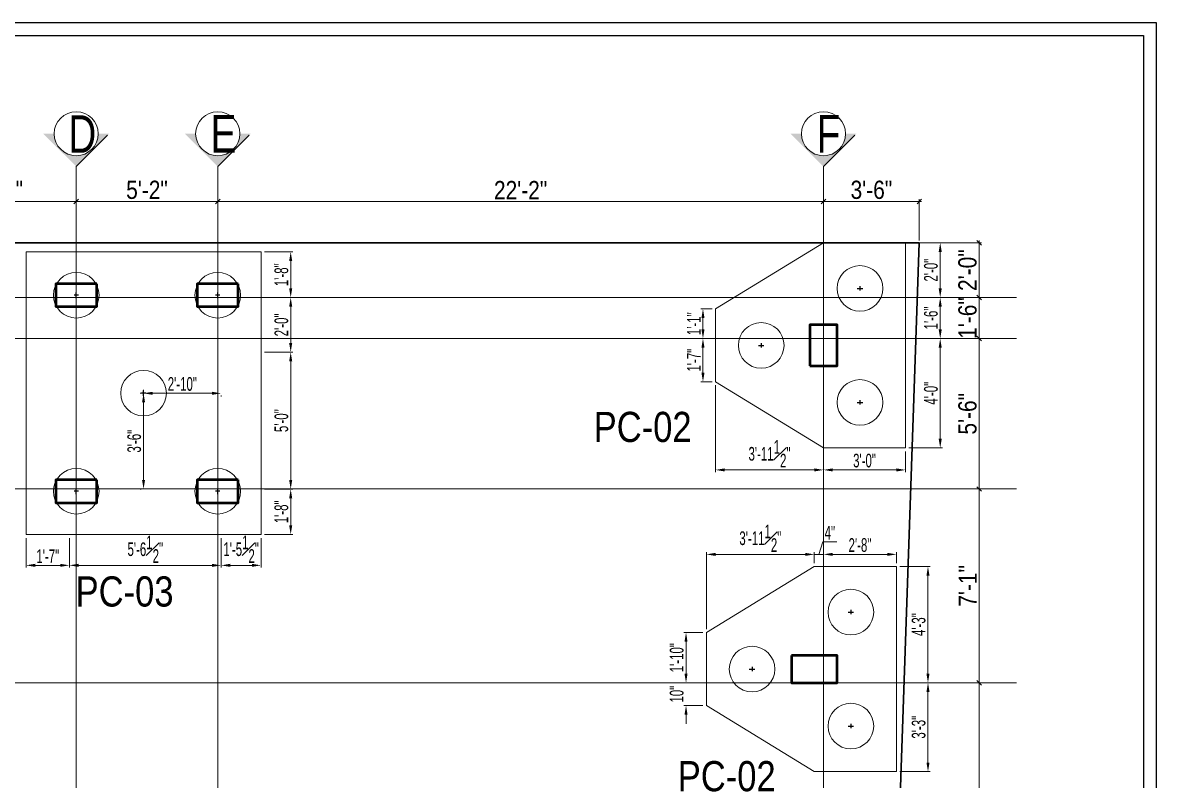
# Model space of a CAD drawing. Extents: x 52891 to 66536, y -48165 to -44533.
# Drawn here: x 55473.8 to 55970.7, y -46645.7 to -46313.3 of the extents above; entities that cross this region are included whole.
import ezdxf

# ---------------------------------------------------------------- set-up
doc = ezdxf.new("R2010")
doc.units = 0
doc.header["$MEASUREMENT"] = 0
doc.header["$PDMODE"] = 3
doc.layers.get('DEFPOINTS').update_dxf_attribs({"lineweight": 13})
for name, color, linetype, lineweight in [('1-PILE', 173, 'Continuous', 20), ('1-TEXT', 212, 'Continuous', 25), ('COLUMN-1', 1, 'Continuous', 50), ('DIMEN', 8, 'Continuous', 13), ('line', 7, 'Continuous', 15), ('PILE CAP', 183, 'Continuous', 15), ('TEXT', 7, 'Continuous', 13), ('TREE', 84, 'Continuous', 13), ('WALL', 7, 'Continuous', 30)]:
    doc.layers.add(name, color=color, linetype=linetype, lineweight=lineweight)
doc.layers.add('Layer1', color=174, linetype='Continuous')
doc.styles.add('Dimtext', font='ARIALN.TTF')
doc.styles.add('NEW', font='swissck.ttf')
doc.styles.add('ROMAN_SIMPLEX', font='swisscl.ttf')
doc.styles.get("Standard").update_dxf_attribs({"font": 'arial.ttf', "width": 0.6, "height": 6})
doc.dimstyles.new('1-4', dxfattribs={"dimtxt": 6, "dimasz": 4, "dimexe": 1, "dimexo": 1.5, "dimgap": 1, "dimtad": 1, "dimdec": 1, "dimzin": 3, "dimdsep": 46, "dimlunit": 4, "dimtxsty": 'Standard', "dimcen": 0.09, "dimdle": 4, "dimclrd": 252, "dimclre": 252, "dimclrt": 7, "dimadec": 0, "dimazin": 0, "dimtfac": 1, "dimtdec": 1, "dimtofl": 0, "dimtmove": 1, "dimatfit": 3, "dimfxl": 2, "dimfrac": 1, "dimtolj": 1, "dimtzin": 0, "dimlwd": 9, "dimlwe": 9, "dimarcsym": 0})
doc.dimstyles.new('Dim4', dxfattribs={"dimtxt": 8, "dimasz": 2, "dimexe": 1, "dimexo": 1, "dimgap": 1, "dimtad": 1, "dimdec": 0, "dimzin": 3, "dimdsep": 46, "dimlunit": 4, "dimtxsty": 'Dimtext', "dimblk": 'OBLIQUE', "dimcen": 2, "dimdle": 1, "dimclrd": 256, "dimclre": 256, "dimclrt": 3, "dimadec": 0, "dimazin": 1, "dimtm": 1e-09, "dimtfac": 1, "dimtdec": 0, "dimtofl": 0, "dimtmove": 2, "dimatfit": 3, "dimldrblk": 'OBLIQUE', "dimfxl": 6, "dimfrac": 2, "dimtolj": 1, "dimtzin": 0, "dimlwd": -1, "dimlwe": -1, "dimarcsym": 0})

# ---------------------------------------------------------------- blocks, each defined once
blk = doc.blocks.new('_Oblique')
at = {"layer": 'WALL', "color": 0, "lineweight": -2}
blk.add_line((-0.5, -0.5), (0.5, 0.5), dxfattribs=at)
blk = doc.blocks.new('*D1471')
at = {"layer": 'DEFPOINTS', "color": 0}
for p in [(55497.33, -46391.78), (55427.33, -46409.88), (55497.33, -46409.88)]:
    blk.add_point(p, dxfattribs=at)
at = {"layer": 'line'}
for p, q in [((55426.33, -46391.78), (55498.33, -46391.78)), ((55427.33, -46408.88), (55427.33, -46390.78)), ((55497.33, -46408.88), (55497.33, -46390.78))]:
    blk.add_line(p, q, dxfattribs=at)
at = {"layer": 'line', "xscale": 2, "yscale": 2, "zscale": 2, "rotation": 180}
blk.add_blockref('_Oblique', (55427.33, -46391.78), dxfattribs=at)
at = {"layer": 'line', "xscale": 2, "yscale": 2, "zscale": 2}
blk.add_blockref('_Oblique', (55497.33, -46391.78), dxfattribs=at)
at = {"layer": 'line', "color": 3, "insert": (55462.33, -46386.7), "char_height": 8, "attachment_point": 5, "style": 'Dimtext'}
blk.add_mtext('\\A1;5\'-10"', dxfattribs=at)
blk = doc.blocks.new('*D1472')
at = {"layer": 'DEFPOINTS', "color": 0}
for p in [(55559.33, -46391.78), (55497.33, -46409.88), (55559.33, -46409.88)]:
    blk.add_point(p, dxfattribs=at)
at = {"layer": 'line'}
for p, q in [((55496.33, -46391.78), (55560.33, -46391.78)), ((55497.33, -46408.88), (55497.33, -46390.78)), ((55559.33, -46408.88), (55559.33, -46390.78))]:
    blk.add_line(p, q, dxfattribs=at)
at = {"layer": 'line', "xscale": 2, "yscale": 2, "zscale": 2, "rotation": 180}
blk.add_blockref('_Oblique', (55497.33, -46391.78), dxfattribs=at)
at = {"layer": 'line', "xscale": 2, "yscale": 2, "zscale": 2}
blk.add_blockref('_Oblique', (55559.33, -46391.78), dxfattribs=at)
at = {"layer": 'line', "color": 3, "insert": (55528.33, -46386.7), "char_height": 8, "attachment_point": 5, "style": 'Dimtext'}
blk.add_mtext('\\A1;5\'-2"', dxfattribs=at)
blk = doc.blocks.new('*D1473')
at = {"layer": 'DEFPOINTS', "color": 0}
for p in [(55824.83, -46391.78), (55559.33, -46409.88), (55824.83, -46409.88)]:
    blk.add_point(p, dxfattribs=at)
at = {"layer": 'line'}
for p, q in [((55558.33, -46391.78), (55825.83, -46391.78)), ((55559.33, -46408.88), (55559.33, -46390.78)), ((55824.83, -46408.88), (55824.83, -46390.78))]:
    blk.add_line(p, q, dxfattribs=at)
at = {"layer": 'line', "xscale": 2, "yscale": 2, "zscale": 2, "rotation": 180}
blk.add_blockref('_Oblique', (55559.33, -46391.78), dxfattribs=at)
at = {"layer": 'line', "xscale": 2, "yscale": 2, "zscale": 2}
blk.add_blockref('_Oblique', (55824.83, -46391.78), dxfattribs=at)
at = {"layer": 'line', "color": 3, "insert": (55692.08, -46386.77), "char_height": 8, "attachment_point": 5, "style": 'Dimtext'}
blk.add_mtext('\\A1;22\'-2"', dxfattribs=at)
blk = doc.blocks.new('*D1474')
at = {"layer": 'DEFPOINTS', "color": 0}
for p in [(55866.83, -46391.78), (55824.83, -46409.88), (55866.83, -46409.88)]:
    blk.add_point(p, dxfattribs=at)
at = {"layer": 'line'}
for p, q in [((55823.83, -46391.78), (55867.83, -46391.78)), ((55824.83, -46408.88), (55824.83, -46390.78)), ((55866.83, -46408.88), (55866.83, -46390.78))]:
    blk.add_line(p, q, dxfattribs=at)
at = {"layer": 'line', "xscale": 2, "yscale": 2, "zscale": 2, "rotation": 180}
blk.add_blockref('_Oblique', (55824.83, -46391.78), dxfattribs=at)
at = {"layer": 'line', "xscale": 2, "yscale": 2, "zscale": 2}
blk.add_blockref('_Oblique', (55866.83, -46391.78), dxfattribs=at)
at = {"layer": 'line', "color": 3, "insert": (55845.83, -46386.7), "char_height": 8, "attachment_point": 5, "style": 'Dimtext'}
blk.add_mtext('\\A1;3\'-6"', dxfattribs=at)
blk = doc.blocks.new('*D1460')
at = {"layer": 'DEFPOINTS', "color": 0}
for p in [(55866.83, -46409.88), (55866.83, -46433.88), (55893.05, -46433.88)]:
    blk.add_point(p, dxfattribs=at)
at = {"layer": 'line'}
for p, q in [((55867.83, -46409.88), (55894.05, -46409.88)), ((55893.05, -46408.88), (55893.05, -46434.88)), ((55867.83, -46433.88), (55894.05, -46433.88))]:
    blk.add_line(p, q, dxfattribs=at)
at = {"layer": 'line', "xscale": 2, "yscale": 2, "zscale": 2}
for p, rotation in [((55893.05, -46409.88), 90), ((55893.05, -46433.88), 270)]:
    blk.add_blockref('_Oblique', p, dxfattribs=dict(at, rotation=rotation))
at = {"layer": 'line', "color": 3, "insert": (55887.97, -46421.88), "char_height": 8, "attachment_point": 5, "rotation": 90, "style": 'Dimtext'}
blk.add_mtext('\\A1;2\'-0"', dxfattribs=at)
blk = doc.blocks.new('*D1461')
at = {"layer": 'DEFPOINTS', "color": 0}
for p in [(55866.83, -46433.88), (55893.05, -46451.88), (55893.05, -46451.88)]:
    blk.add_point(p, dxfattribs=at)
at = {"layer": 'line'}
for p, q in [((55867.83, -46433.88), (55894.05, -46433.88)), ((55893.05, -46432.88), (55893.05, -46452.88))]:
    blk.add_line(p, q, dxfattribs=at)
at = {"layer": 'line', "xscale": 2, "yscale": 2, "zscale": 2}
for p, rotation in [((55893.05, -46433.88), 90), ((55893.05, -46451.88), 270)]:
    blk.add_blockref('_Oblique', p, dxfattribs=dict(at, rotation=rotation))
at = {"layer": 'line', "color": 3, "insert": (55887.99, -46442.88), "char_height": 8, "attachment_point": 5, "rotation": 90, "style": 'Dimtext'}
blk.add_mtext('\\A1;1\'-6"', dxfattribs=at)
blk = doc.blocks.new('*D1462')
at = {"layer": 'DEFPOINTS', "color": 0}
for p in [(55893.05, -46451.88), (55893.05, -46517.88), (55893.05, -46517.88)]:
    blk.add_point(p, dxfattribs=at)
at = {"layer": 'line'}
blk.add_line((55893.05, -46450.88), (55893.05, -46518.88), dxfattribs=at)
at = {"layer": 'line', "xscale": 2, "yscale": 2, "zscale": 2}
for p, rotation in [((55893.05, -46451.88), 90), ((55893.05, -46517.88), 270)]:
    blk.add_blockref('_Oblique', p, dxfattribs=dict(at, rotation=rotation))
at = {"layer": 'line', "color": 3, "insert": (55887.97, -46484.88), "char_height": 8, "attachment_point": 5, "rotation": 90, "style": 'Dimtext'}
blk.add_mtext('\\A1;5\'-6"', dxfattribs=at)
blk = doc.blocks.new('*D1463')
at = {"layer": 'DEFPOINTS', "color": 0}
for p in [(55893.05, -46517.88), (55893.05, -46602.88), (55893.05, -46602.88)]:
    blk.add_point(p, dxfattribs=at)
at = {"layer": 'line'}
blk.add_line((55893.05, -46516.88), (55893.05, -46603.88), dxfattribs=at)
at = {"layer": 'line', "xscale": 2, "yscale": 2, "zscale": 2}
for p, rotation in [((55893.05, -46517.88), 90), ((55893.05, -46602.88), 270)]:
    blk.add_blockref('_Oblique', p, dxfattribs=dict(at, rotation=rotation))
at = {"layer": 'line', "color": 3, "insert": (55888.03, -46560.38), "char_height": 8, "attachment_point": 5, "rotation": 90, "style": 'Dimtext'}
blk.add_mtext('\\A1;7\'-1"', dxfattribs=at)
blk = doc.blocks.new('*D1464')
at = {"layer": 'DEFPOINTS', "color": 0}
for p in [(55893.05, -46602.88), (55893.05, -46728.88), (55893.05, -46728.88)]:
    blk.add_point(p, dxfattribs=at)
at = {"layer": 'line'}
blk.add_line((55893.05, -46601.88), (55893.05, -46729.88), dxfattribs=at)
at = {"layer": 'line', "xscale": 2, "yscale": 2, "zscale": 2}
for p, rotation in [((55893.05, -46602.88), 90), ((55893.05, -46728.88), 270)]:
    blk.add_blockref('_Oblique', p, dxfattribs=dict(at, rotation=rotation))
at = {"layer": 'line', "color": 3, "insert": (55887.97, -46665.88), "char_height": 8, "attachment_point": 5, "rotation": 90, "style": 'Dimtext'}
blk.add_mtext('\\A1;10\'-6"', dxfattribs=at)
blk = doc.blocks.new('*D1489')
at = {"layer": 'DEFPOINTS', "color": 0}
for p in [(55475.33, -46537.88), (55494.33, -46537.88), (55494.33, -46551.37)]:
    blk.add_point(p, dxfattribs=at)
at = {"layer": 'line', "color": 252, "linetype": 'Continuous', "lineweight": 9}
for p, q in [((55475.33, -46539.38), (55475.33, -46552.37)), ((55494.33, -46539.38), (55494.33, -46552.37)), ((55479.33, -46551.37), (55490.33, -46551.37))]:
    blk.add_line(p, q, dxfattribs=at)
at = {"layer": 'line', "color": 252}
for points in [[(55479.33, -46550.7), (55479.33, -46552.04), (55475.33, -46551.37)], [(55490.33, -46550.7), (55490.33, -46552.04), (55494.33, -46551.37)]]:
    blk.add_solid(points, dxfattribs=at)
at = {"layer": 'line', "color": 7, "insert": (55484.83, -46547.36), "char_height": 6, "attachment_point": 5}
blk.add_mtext('\\A1;1\'-7"', dxfattribs=at)
blk = doc.blocks.new('*D1490')
at = {"layer": 'DEFPOINTS', "color": 0}
for p in [(55494.33, -46537.88), (55560.83, -46537.88), (55560.83, -46551.37)]:
    blk.add_point(p, dxfattribs=at)
at = {"layer": 'line', "color": 252, "linetype": 'Continuous', "lineweight": 9}
for p, q in [((55494.33, -46539.38), (55494.33, -46552.37)), ((55560.83, -46539.38), (55560.83, -46552.37)), ((55498.33, -46551.37), (55556.83, -46551.37))]:
    blk.add_line(p, q, dxfattribs=at)
at = {"layer": 'line', "color": 252}
for points in [[(55498.33, -46550.7), (55498.33, -46552.04), (55494.33, -46551.37)], [(55556.83, -46550.7), (55556.83, -46552.04), (55560.83, -46551.37)]]:
    blk.add_solid(points, dxfattribs=at)
at = {"layer": 'line', "color": 7, "insert": (55527.58, -46544.29), "char_height": 6, "attachment_point": 5}
blk.add_mtext('\\A1;5\'-6{\\H1.000000x;\\S1#2;}"', dxfattribs=at)
blk = doc.blocks.new('*D1491')
at = {"layer": 'DEFPOINTS', "color": 0}
for p in [(55560.83, -46537.88), (55578.33, -46537.88), (55578.33, -46551.37)]:
    blk.add_point(p, dxfattribs=at)
at = {"layer": 'line', "color": 252, "linetype": 'Continuous', "lineweight": 9}
for p, q in [((55560.83, -46539.38), (55560.83, -46552.37)), ((55578.33, -46539.38), (55578.33, -46552.37)), ((55564.83, -46551.37), (55574.33, -46551.37))]:
    blk.add_line(p, q, dxfattribs=at)
at = {"layer": 'line', "color": 252}
for points in [[(55564.83, -46550.7), (55564.83, -46552.04), (55560.83, -46551.37)], [(55574.33, -46550.7), (55574.33, -46552.04), (55578.33, -46551.37)]]:
    blk.add_solid(points, dxfattribs=at)
at = {"layer": 'line', "color": 7, "insert": (55569.58, -46544.29), "char_height": 6, "attachment_point": 5}
blk.add_mtext('\\A1;1\'-5{\\H1.000000x;\\S1#2;}"', dxfattribs=at)
blk = doc.blocks.new('*D1492')
at = {"layer": 'DEFPOINTS', "color": 0}
for p in [(55578.33, -46413.88), (55578.33, -46433.91), (55591.31, -46433.91)]:
    blk.add_point(p, dxfattribs=at)
at = {"layer": 'line', "color": 252, "linetype": 'Continuous', "lineweight": 9}
for p, q in [((55579.83, -46413.88), (55592.31, -46413.88)), ((55591.31, -46417.88), (55591.31, -46429.91)), ((55579.83, -46433.91), (55592.31, -46433.91))]:
    blk.add_line(p, q, dxfattribs=at)
at = {"layer": 'line', "color": 252}
for points in [[(55590.64, -46417.88), (55591.98, -46417.88), (55591.31, -46413.88)], [(55590.64, -46429.91), (55591.98, -46429.91), (55591.31, -46433.91)]]:
    blk.add_solid(points, dxfattribs=at)
at = {"layer": 'line', "color": 7, "insert": (55587.25, -46423.9), "char_height": 6, "attachment_point": 5, "rotation": 90}
blk.add_mtext('\\A1;1\'-8"', dxfattribs=at)
blk = doc.blocks.new('*D1493')
at = {"layer": 'DEFPOINTS', "color": 0}
for p in [(55578.33, -46433.91), (55578.33, -46457.91), (55591.31, -46457.91)]:
    blk.add_point(p, dxfattribs=at)
at = {"layer": 'line', "color": 252, "linetype": 'Continuous', "lineweight": 9}
for p, q in [((55579.83, -46433.91), (55592.31, -46433.91)), ((55591.31, -46437.91), (55591.31, -46453.91)), ((55579.83, -46457.91), (55592.31, -46457.91))]:
    blk.add_line(p, q, dxfattribs=at)
at = {"layer": 'line', "color": 252}
for points in [[(55590.64, -46437.91), (55591.98, -46437.91), (55591.31, -46433.91)], [(55590.64, -46453.91), (55591.98, -46453.91), (55591.31, -46457.91)]]:
    blk.add_solid(points, dxfattribs=at)
at = {"layer": 'line', "color": 7, "insert": (55587.25, -46445.91), "char_height": 6, "attachment_point": 5, "rotation": 90}
blk.add_mtext('\\A1;2\'-0"', dxfattribs=at)
blk = doc.blocks.new('*D1494')
at = {"layer": 'DEFPOINTS', "color": 0}
for p in [(55578.33, -46457.91), (55578.33, -46517.91), (55591.31, -46517.91)]:
    blk.add_point(p, dxfattribs=at)
at = {"layer": 'line', "color": 252, "linetype": 'Continuous', "lineweight": 9}
for p, q in [((55579.83, -46457.91), (55592.31, -46457.91)), ((55591.31, -46461.91), (55591.31, -46513.91)), ((55579.83, -46517.91), (55592.31, -46517.91))]:
    blk.add_line(p, q, dxfattribs=at)
at = {"layer": 'line', "color": 252}
for points in [[(55590.64, -46461.91), (55591.98, -46461.91), (55591.31, -46457.91)], [(55590.64, -46513.91), (55591.98, -46513.91), (55591.31, -46517.91)]]:
    blk.add_solid(points, dxfattribs=at)
at = {"layer": 'line', "color": 7, "insert": (55587.25, -46487.91), "char_height": 6, "attachment_point": 5, "rotation": 90}
blk.add_mtext('\\A1;5\'-0"', dxfattribs=at)
blk = doc.blocks.new('*D1495')
at = {"layer": 'DEFPOINTS', "color": 0}
for p in [(55578.33, -46517.91), (55578.33, -46537.88), (55591.31, -46537.88)]:
    blk.add_point(p, dxfattribs=at)
at = {"layer": 'line', "color": 252, "linetype": 'Continuous', "lineweight": 9}
for p, q in [((55579.83, -46517.91), (55592.31, -46517.91)), ((55591.31, -46521.91), (55591.31, -46533.88)), ((55579.83, -46537.88), (55592.31, -46537.88))]:
    blk.add_line(p, q, dxfattribs=at)
at = {"layer": 'line', "color": 252}
for points in [[(55590.64, -46521.91), (55591.98, -46521.91), (55591.31, -46517.91)], [(55590.64, -46533.88), (55591.98, -46533.88), (55591.31, -46537.88)]]:
    blk.add_solid(points, dxfattribs=at)
at = {"layer": 'line', "color": 7, "insert": (55587.25, -46527.9), "char_height": 6, "attachment_point": 5, "rotation": 90}
blk.add_mtext('\\A1;1\'-8"', dxfattribs=at)
blk = doc.blocks.new('*D1496')
at = {"layer": 'DEFPOINTS', "color": 0}
for p in [(55526.82, -46475.91), (55560.83, -46475.88), (55560.83, -46475.91)]:
    blk.add_point(p, dxfattribs=at)
at = {"layer": 'line', "color": 252, "linetype": 'Continuous', "lineweight": 9}
for p, q in [((55526.82, -46474.41), (55526.82, -46474.91)), ((55530.82, -46475.91), (55556.83, -46475.91)), ((55560.83, -46477.38), (55560.83, -46476.91))]:
    blk.add_line(p, q, dxfattribs=at)
at = {"layer": 'line', "color": 252}
for points in [[(55530.82, -46475.25), (55530.82, -46476.58), (55526.82, -46475.91)], [(55556.83, -46475.25), (55556.83, -46476.58), (55560.83, -46475.91)]]:
    blk.add_solid(points, dxfattribs=at)
at = {"layer": 'line', "color": 7, "insert": (55543.82, -46471.85), "char_height": 6, "attachment_point": 5}
blk.add_mtext('\\A1;2\'-10"', dxfattribs=at)
blk = doc.blocks.new('*D1497')
at = {"layer": 'DEFPOINTS', "color": 0}
for p in [(55526.82, -46475.91), (55526.82, -46517.91), (55526.82, -46517.91)]:
    blk.add_point(p, dxfattribs=at)
at = {"layer": 'line', "color": 252, "linetype": 'Continuous', "lineweight": 9}
for p, q in [((55525.32, -46475.91), (55525.82, -46475.91)), ((55526.82, -46479.91), (55526.82, -46513.91)), ((55525.32, -46517.91), (55525.82, -46517.91))]:
    blk.add_line(p, q, dxfattribs=at)
at = {"layer": 'line', "color": 252}
for points in [[(55526.15, -46479.91), (55527.49, -46479.91), (55526.82, -46475.91)], [(55526.15, -46513.91), (55527.49, -46513.91), (55526.82, -46517.91)]]:
    blk.add_solid(points, dxfattribs=at)
at = {"layer": 'line', "color": 7, "insert": (55522.75, -46496.91), "char_height": 6, "attachment_point": 5, "rotation": 90}
blk.add_mtext('\\A1;3\'-6"', dxfattribs=at)
blk = doc.blocks.new('*D1553')
at = {"layer": 'DEFPOINTS', "color": 0}
for p in [(55824.83, -46546.56), (55824.83, -46551.87), (55856.8, -46551.87)]:
    blk.add_point(p, dxfattribs=at)
at = {"layer": 'line', "color": 252, "linetype": 'Continuous', "lineweight": 9}
for p, q in [((55824.83, -46550.37), (55824.83, -46545.56)), ((55852.8, -46546.56), (55828.83, -46546.56)), ((55856.8, -46550.37), (55856.8, -46545.56))]:
    blk.add_line(p, q, dxfattribs=at)
at = {"layer": 'line', "color": 252}
for points in [[(55828.83, -46545.89), (55828.83, -46547.23), (55824.83, -46546.56)], [(55852.8, -46545.89), (55852.8, -46547.23), (55856.8, -46546.56)]]:
    blk.add_solid(points, dxfattribs=at)
at = {"layer": 'line', "color": 7, "insert": (55840.82, -46542.5), "char_height": 6, "attachment_point": 5}
blk.add_mtext('\\A1;2\'-8"', dxfattribs=at)
blk = doc.blocks.new('*D1554')
at = {"layer": 'DEFPOINTS', "color": 0}
for p in [(55820.8, -46546.56), (55820.8, -46551.87), (55824.83, -46551.87)]:
    blk.add_point(p, dxfattribs=at)
at = {"layer": 'line', "color": 252, "linetype": 'Continuous', "lineweight": 9}
for p, q in [((55822.82, -46546.56), (55824.47, -46541.06)), ((55824.47, -46541.06), (55830.75, -46541.06)), ((55816.8, -46546.56), (55812.8, -46546.56)), ((55820.8, -46550.37), (55820.8, -46545.56)), ((55824.83, -46546.56), (55820.8, -46546.56)), ((55824.83, -46550.37), (55824.83, -46545.56)), ((55828.83, -46546.56), (55832.83, -46546.56))]:
    blk.add_line(p, q, dxfattribs=at)
at = {"layer": 'line', "color": 252}
for points in [[(55816.8, -46545.89), (55816.8, -46547.23), (55820.8, -46546.56)], [(55828.83, -46545.89), (55828.83, -46547.23), (55824.83, -46546.56)]]:
    blk.add_solid(points, dxfattribs=at)
at = {"layer": 'line', "color": 7, "insert": (55827.61, -46537.06), "char_height": 6, "attachment_point": 5}
blk.add_mtext('\\A1;4"', dxfattribs=at)
blk = doc.blocks.new('*D1555')
at = {"layer": 'DEFPOINTS', "color": 0}
for p in [(55773.5, -46546.56), (55820.8, -46551.87), (55773.5, -46580.87)]:
    blk.add_point(p, dxfattribs=at)
at = {"layer": 'line', "color": 252, "linetype": 'Continuous', "lineweight": 9}
for p, q in [((55773.5, -46579.37), (55773.5, -46545.56)), ((55816.8, -46546.56), (55777.5, -46546.56)), ((55820.8, -46550.37), (55820.8, -46545.56))]:
    blk.add_line(p, q, dxfattribs=at)
at = {"layer": 'line', "color": 252}
for points in [[(55777.5, -46545.89), (55777.5, -46547.23), (55773.5, -46546.56)], [(55816.8, -46545.89), (55816.8, -46547.23), (55820.8, -46546.56)]]:
    blk.add_solid(points, dxfattribs=at)
at = {"layer": 'line', "color": 7, "insert": (55797.15, -46539.48), "char_height": 6, "attachment_point": 5}
blk.add_mtext('\\A1;3\'-11{\\H1.000000x;\\S1#2;}"', dxfattribs=at)
blk = doc.blocks.new('*D1556')
at = {"layer": 'DEFPOINTS', "color": 0}
for p in [(55773.5, -46580.87), (55764.58, -46602.88), (55773.5, -46602.88)]:
    blk.add_point(p, dxfattribs=at)
at = {"layer": 'line', "color": 252, "linetype": 'Continuous', "lineweight": 9}
for p, q in [((55772, -46580.87), (55763.58, -46580.87)), ((55764.58, -46584.87), (55764.58, -46598.88)), ((55772, -46602.88), (55763.58, -46602.88))]:
    blk.add_line(p, q, dxfattribs=at)
at = {"layer": 'line', "color": 252}
for points in [[(55763.91, -46584.87), (55765.24, -46584.87), (55764.58, -46580.87)], [(55763.91, -46598.88), (55765.24, -46598.88), (55764.58, -46602.88)]]:
    blk.add_solid(points, dxfattribs=at)
at = {"layer": 'line', "color": 7, "insert": (55760.51, -46591.88), "char_height": 6, "attachment_point": 5, "rotation": 90}
blk.add_mtext('\\A1;1\'-10"', dxfattribs=at)
blk = doc.blocks.new('*D1557')
at = {"layer": 'DEFPOINTS', "color": 0}
for p in [(55773.5, -46602.88), (55764.58, -46612.87), (55773.5, -46612.87)]:
    blk.add_point(p, dxfattribs=at)
at = {"layer": 'line', "color": 252, "linetype": 'Continuous', "lineweight": 9}
for p, q in [((55764.58, -46598.88), (55764.58, -46594.88)), ((55772, -46602.88), (55763.58, -46602.88)), ((55772, -46612.87), (55763.58, -46612.87)), ((55764.58, -46616.87), (55764.58, -46620.87))]:
    blk.add_line(p, q, dxfattribs=at)
at = {"layer": 'line', "color": 252}
for points in [[(55763.91, -46598.88), (55765.24, -46598.88), (55764.58, -46602.88)], [(55763.91, -46616.87), (55765.24, -46616.87), (55764.58, -46612.87)]]:
    blk.add_solid(points, dxfattribs=at)
at = {"layer": 'line', "color": 7, "insert": (55760.51, -46607.88), "char_height": 6, "attachment_point": 5, "rotation": 90}
blk.add_mtext('\\A1;10"', dxfattribs=at)
blk = doc.blocks.new('*D1558')
at = {"layer": 'DEFPOINTS', "color": 0}
for p in [(55856.8, -46551.87), (55856.8, -46602.88), (55870.63, -46602.88)]:
    blk.add_point(p, dxfattribs=at)
at = {"layer": 'line', "color": 252, "linetype": 'Continuous', "lineweight": 9}
for p, q in [((55858.3, -46551.87), (55871.63, -46551.87)), ((55870.63, -46555.87), (55870.63, -46598.88)), ((55858.3, -46602.88), (55871.63, -46602.88))]:
    blk.add_line(p, q, dxfattribs=at)
at = {"layer": 'line', "color": 252}
for points in [[(55869.96, -46555.87), (55871.3, -46555.87), (55870.63, -46551.87)], [(55869.96, -46598.88), (55871.3, -46598.88), (55870.63, -46602.88)]]:
    blk.add_solid(points, dxfattribs=at)
at = {"layer": 'line', "color": 7, "insert": (55866.56, -46577.38), "char_height": 6, "attachment_point": 5, "rotation": 90}
blk.add_mtext('\\A1;4\'-3"', dxfattribs=at)
blk = doc.blocks.new('*D1559')
at = {"layer": 'DEFPOINTS', "color": 0}
for p in [(55856.8, -46602.88), (55856.8, -46641.87), (55870.63, -46641.87)]:
    blk.add_point(p, dxfattribs=at)
at = {"layer": 'line', "color": 252, "linetype": 'Continuous', "lineweight": 9}
for p, q in [((55858.3, -46602.88), (55871.63, -46602.88)), ((55870.63, -46606.88), (55870.63, -46637.87)), ((55858.3, -46641.87), (55871.63, -46641.87))]:
    blk.add_line(p, q, dxfattribs=at)
at = {"layer": 'line', "color": 252}
for points in [[(55869.96, -46606.88), (55871.3, -46606.88), (55870.63, -46602.88)], [(55869.96, -46637.87), (55871.3, -46637.87), (55870.63, -46641.87)]]:
    blk.add_solid(points, dxfattribs=at)
at = {"layer": 'line', "color": 7, "insert": (55866.56, -46622.38), "char_height": 6, "attachment_point": 5, "rotation": 90}
blk.add_mtext('\\A1;3\'-3"', dxfattribs=at)
blk = doc.blocks.new('*D1560')
at = {"layer": 'DEFPOINTS', "color": 0}
for p in [(55824.83, -46499.87), (55860.8, -46499.87), (55824.83, -46509.52)]:
    blk.add_point(p, dxfattribs=at)
at = {"layer": 'line', "color": 252, "linetype": 'Continuous', "lineweight": 9}
for p, q in [((55824.83, -46501.37), (55824.83, -46510.52)), ((55860.8, -46501.37), (55860.8, -46510.52)), ((55856.8, -46509.52), (55828.83, -46509.52))]:
    blk.add_line(p, q, dxfattribs=at)
at = {"layer": 'line', "color": 252}
for points in [[(55828.83, -46508.85), (55828.83, -46510.19), (55824.83, -46509.52)], [(55856.8, -46508.85), (55856.8, -46510.19), (55860.8, -46509.52)]]:
    blk.add_solid(points, dxfattribs=at)
at = {"layer": 'line', "color": 7, "insert": (55842.82, -46505.45), "char_height": 6, "attachment_point": 5}
blk.add_mtext('\\A1;3\'-0"', dxfattribs=at)
blk = doc.blocks.new('*D1561')
at = {"layer": 'DEFPOINTS', "color": 0}
for p in [(55777.5, -46470.87), (55824.83, -46499.87), (55777.5, -46509.52)]:
    blk.add_point(p, dxfattribs=at)
at = {"layer": 'line', "color": 252, "linetype": 'Continuous', "lineweight": 9}
for p, q in [((55777.5, -46472.37), (55777.5, -46510.52)), ((55824.83, -46501.37), (55824.83, -46510.52)), ((55820.83, -46509.52), (55781.5, -46509.52))]:
    blk.add_line(p, q, dxfattribs=at)
at = {"layer": 'line', "color": 252}
for points in [[(55781.5, -46508.85), (55781.5, -46510.19), (55777.5, -46509.52)], [(55820.83, -46508.85), (55820.83, -46510.19), (55824.83, -46509.52)]]:
    blk.add_solid(points, dxfattribs=at)
at = {"layer": 'line', "color": 7, "insert": (55801.16, -46502.44), "char_height": 6, "attachment_point": 5}
blk.add_mtext('\\A1;3\'-11{\\H1.000000x;\\S1#2;}"', dxfattribs=at)
blk = doc.blocks.new('*D1562')
at = {"layer": 'DEFPOINTS', "color": 0}
for p in [(55777.5, -46438.87), (55772.01, -46451.88), (55777.5, -46451.88)]:
    blk.add_point(p, dxfattribs=at)
at = {"layer": 'line', "color": 252, "linetype": 'Continuous', "lineweight": 9}
for p, q in [((55776, -46438.87), (55771.01, -46438.87)), ((55772.01, -46442.87), (55772.01, -46447.88)), ((55776, -46451.88), (55771.01, -46451.88))]:
    blk.add_line(p, q, dxfattribs=at)
at = {"layer": 'line', "color": 252}
for points in [[(55771.34, -46442.87), (55772.68, -46442.87), (55772.01, -46438.87)], [(55771.34, -46447.88), (55772.68, -46447.88), (55772.01, -46451.88)]]:
    blk.add_solid(points, dxfattribs=at)
at = {"layer": 'line', "color": 7, "insert": (55768, -46445.38), "char_height": 6, "attachment_point": 5, "rotation": 90}
blk.add_mtext('\\A1;1\'-1"', dxfattribs=at)
blk = doc.blocks.new('*D1563')
at = {"layer": 'DEFPOINTS', "color": 0}
for p in [(55777.5, -46451.88), (55772.01, -46470.87), (55777.5, -46470.87)]:
    blk.add_point(p, dxfattribs=at)
at = {"layer": 'line', "color": 252, "linetype": 'Continuous', "lineweight": 9}
for p, q in [((55776, -46451.88), (55771.01, -46451.88)), ((55772.01, -46455.88), (55772.01, -46466.87)), ((55776, -46470.87), (55771.01, -46470.87))]:
    blk.add_line(p, q, dxfattribs=at)
at = {"layer": 'line', "color": 252}
for points in [[(55771.34, -46455.88), (55772.68, -46455.88), (55772.01, -46451.88)], [(55771.34, -46466.87), (55772.68, -46466.87), (55772.01, -46470.87)]]:
    blk.add_solid(points, dxfattribs=at)
at = {"layer": 'line', "color": 7, "insert": (55768, -46461.38), "char_height": 6, "attachment_point": 5, "rotation": 90}
blk.add_mtext('\\A1;1\'-7"', dxfattribs=at)
blk = doc.blocks.new('*D1564')
at = {"layer": 'DEFPOINTS', "color": 0}
for p in [(55860.8, -46409.88), (55860.8, -46433.88), (55875.99, -46433.88)]:
    blk.add_point(p, dxfattribs=at)
at = {"layer": 'line', "color": 252, "linetype": 'Continuous', "lineweight": 9}
for p, q in [((55862.3, -46409.88), (55876.99, -46409.88)), ((55875.99, -46413.88), (55875.99, -46429.88)), ((55862.3, -46433.88), (55876.99, -46433.88))]:
    blk.add_line(p, q, dxfattribs=at)
at = {"layer": 'line', "color": 252}
for points in [[(55875.32, -46413.88), (55876.66, -46413.88), (55875.99, -46409.88)], [(55875.32, -46429.88), (55876.66, -46429.88), (55875.99, -46433.88)]]:
    blk.add_solid(points, dxfattribs=at)
at = {"layer": 'line', "color": 7, "insert": (55871.93, -46421.88), "char_height": 6, "attachment_point": 5, "rotation": 90}
blk.add_mtext('\\A1;2\'-0"', dxfattribs=at)
blk = doc.blocks.new('*D1565')
at = {"layer": 'DEFPOINTS', "color": 0}
for p in [(55860.8, -46433.88), (55865.38, -46451.88), (55875.99, -46451.88)]:
    blk.add_point(p, dxfattribs=at)
at = {"layer": 'line', "color": 252, "linetype": 'Continuous', "lineweight": 9}
for p, q in [((55862.3, -46433.88), (55876.99, -46433.88)), ((55875.99, -46437.88), (55875.99, -46447.88)), ((55866.88, -46451.88), (55876.99, -46451.88))]:
    blk.add_line(p, q, dxfattribs=at)
at = {"layer": 'line', "color": 252}
for points in [[(55875.32, -46437.88), (55876.66, -46437.88), (55875.99, -46433.88)], [(55875.32, -46447.88), (55876.66, -46447.88), (55875.99, -46451.88)]]:
    blk.add_solid(points, dxfattribs=at)
at = {"layer": 'line', "color": 7, "insert": (55871.93, -46442.88), "char_height": 6, "attachment_point": 5, "rotation": 90}
blk.add_mtext('\\A1;1\'-6"', dxfattribs=at)
blk = doc.blocks.new('*D1566')
at = {"layer": 'DEFPOINTS', "color": 0}
for p in [(55865.38, -46451.88), (55860.8, -46499.87), (55875.99, -46499.87)]:
    blk.add_point(p, dxfattribs=at)
at = {"layer": 'line', "color": 252, "linetype": 'Continuous', "lineweight": 9}
for p, q in [((55866.88, -46451.88), (55876.99, -46451.88)), ((55875.99, -46455.88), (55875.99, -46495.87)), ((55862.3, -46499.87), (55876.99, -46499.87))]:
    blk.add_line(p, q, dxfattribs=at)
at = {"layer": 'line', "color": 252}
for points in [[(55875.32, -46455.88), (55876.66, -46455.88), (55875.99, -46451.88)], [(55875.32, -46495.87), (55876.66, -46495.87), (55875.99, -46499.87)]]:
    blk.add_solid(points, dxfattribs=at)
at = {"layer": 'line', "color": 7, "insert": (55871.93, -46475.88), "char_height": 6, "attachment_point": 5, "rotation": 90}
blk.add_mtext('\\A1;4\'-0"', dxfattribs=at)
blk = doc.blocks.new('L')
at = {"layer": 'Layer1', "color": 4}
blk.add_lwpolyline([(-781.98, 548.61), (4.12, 548.61), (4.12, -4.12), (-781.98, -4.12)], close=True, dxfattribs=at)
at = {"layer": 'Layer1', "color": 1}
blk.add_lwpolyline([(-777.86, 544.49), (0, 544.49), (0, 0), (-777.86, 0)], close=True, dxfattribs=at)

msp = doc.modelspace()

# ---------------------------------------------------------------- hatches: boundary and pattern name
at = {"layer": 'line', "linetype": 'Continuous', "ltscale": 10}
h = msp.add_hatch(color=7, dxfattribs=at)
h.paths.add_polyline_path([(55497.33, -46376.46), (55497.33, -46371.71, 0.414214), (55507, -46362.04), (55511.75, -46362.04)])
h.paths.add_polyline_path([(55497.33, -46376.46), (55482.91, -46362.04), (55487.66, -46362.04, 0.414214), (55497.33, -46371.71)])
h = msp.add_hatch(color=7, dxfattribs=at)
h.paths.add_polyline_path([(55559.33, -46376.46), (55559.33, -46371.71, 0.414214), (55569, -46362.04), (55573.75, -46362.04)])
h.paths.add_polyline_path([(55559.33, -46376.46), (55544.91, -46362.04), (55549.66, -46362.04, 0.414214), (55559.33, -46371.71)])
h = msp.add_hatch(color=7, dxfattribs=at)
h.paths.add_polyline_path([(55824.83, -46376.46), (55824.83, -46371.71, 0.414214), (55834.5, -46362.04), (55839.25, -46362.04)])
h.paths.add_polyline_path([(55824.83, -46376.46), (55810.41, -46362.04), (55815.16, -46362.04, 0.414214), (55824.83, -46371.71)])

# ---------------------------------------------------------------- linework, layer by layer
at = {"layer": '1-PILE', "ltscale": 15}
for centre in [(55840.83, -46429.88), (55497.33, -46432.88), (55559.33, -46432.88), (55797.53, -46454.88), (55526.82, -46475.86), (55840.83, -46479.88), (55497.33, -46518.88), (55559.33, -46518.88), (55836.83, -46571.88), (55793.53, -46596.88), (55836.83, -46621.88)]:
    msp.add_circle(centre, 10, dxfattribs=at)
at = {"layer": 'COLUMN-1'}
for points in [[(55506.33, -46427.88), (55488.33, -46427.88), (55488.33, -46427.88), (55488.33, -46427.88), (55488.33, -46437.88), (55506.33, -46437.88)], [(55568.33, -46427.88), (55550.33, -46427.88), (55550.33, -46427.88), (55550.33, -46427.88), (55550.33, -46437.88), (55568.33, -46437.88)], [(55818.83, -46463.88), (55830.83, -46463.88), (55830.83, -46445.88), (55818.83, -46445.88)], [(55506.33, -46513.88), (55488.33, -46513.88), (55488.33, -46513.88), (55488.33, -46513.88), (55488.33, -46523.88), (55506.33, -46523.88)], [(55568.33, -46513.88), (55550.33, -46513.88), (55550.33, -46513.88), (55550.33, -46513.88), (55550.33, -46523.88), (55568.33, -46523.88)], [(55810.83, -46590.88), (55810.83, -46602.88), (55830.83, -46602.88), (55830.83, -46590.88)]]:
    msp.add_lwpolyline(points, close=True, dxfattribs=at)
at = {"layer": 'DIMEN'}
for p, q in [((55497.33, -46376.46), (55497.33, -46884.98)), ((55559.33, -46376.46), (55559.33, -46884.98)), ((55824.83, -46376.46), (55824.83, -46884.98)), ((54975.82, -46433.88), (55909.43, -46433.88)), ((54975.82, -46451.88), (55909.43, -46451.88)), ((54975.82, -46517.88), (55909.43, -46517.88)), ((54975.82, -46602.88), (55909.43, -46602.88))]:
    msp.add_line(p, q, dxfattribs=at)
at = {"layer": 'line', "color": 7, "linetype": 'Continuous', "ltscale": 10}
for p, q in [((55511.06, -46362.73), (55497.33, -46376.46)), ((55573.06, -46362.73), (55559.33, -46376.46)), ((55838.56, -46362.73), (55824.83, -46376.46))]:
    msp.add_line(p, q, dxfattribs=at)
at = {"layer": 'line', "color": 7, "linetype": 'Continuous', "lineweight": 20, "ltscale": 10}
for centre in [(55497.33, -46362.04), (55559.33, -46362.04), (55824.83, -46362.04)]:
    msp.add_circle(centre, 9.67, dxfattribs=at)
at = {"layer": 'PILE CAP'}
for points in [[(55824.8, -46499.87), (55777.5, -46470.87), (55777.5, -46438.87), (55824.8, -46409.87), (55860.8, -46409.87), (55860.8, -46499.87), (55824.8, -46499.87)], [(55820.8, -46641.87), (55773.5, -46612.87), (55773.5, -46580.87), (55820.8, -46551.87), (55856.8, -46551.87), (55856.8, -46641.87), (55820.8, -46641.87)]]:
    msp.add_lwpolyline(points, dxfattribs=at)
msp.add_lwpolyline([(55475.33, -46413.88), (55578.33, -46413.88), (55578.33, -46537.88), (55475.33, -46537.88)], close=True, dxfattribs=at)
at = {"layer": 'TREE', "color": 1, "lineweight": 25}
for p, q in [((55497.33, -46434.11), (55497.33, -46431.72)), ((55559.33, -46434.11), (55559.33, -46431.72)), ((55839.61, -46429.88), (55842, -46429.88)), ((55840.83, -46428.89), (55840.83, -46430.86)), ((55498.32, -46432.88), (55496.36, -46432.88)), ((55560.32, -46432.88), (55558.36, -46432.88)), ((55796.3, -46454.88), (55798.7, -46454.88)), ((55797.53, -46453.89), (55797.53, -46455.86)), ((55527.81, -46475.86), (55525.85, -46475.86)), ((55526.82, -46477.08), (55526.82, -46474.69)), ((55839.61, -46479.88), (55842, -46479.88)), ((55840.83, -46478.89), (55840.83, -46480.86)), ((55498.32, -46518.88), (55496.36, -46518.88)), ((55497.33, -46520.11), (55497.33, -46517.72)), ((55560.32, -46518.88), (55558.36, -46518.88)), ((55559.33, -46520.11), (55559.33, -46517.72)), ((55836.83, -46570.89), (55836.83, -46572.86)), ((55835.61, -46571.88), (55838, -46571.88)), ((55793.53, -46595.89), (55793.53, -46597.86)), ((55792.3, -46596.88), (55794.7, -46596.88)), ((55836.83, -46620.89), (55836.83, -46622.86)), ((55835.61, -46621.88), (55838, -46621.88))]:
    msp.add_line(p, q, dxfattribs=at)
at = {"layer": 'WALL', "ltscale": 30}
for p, q in [((55033.22, -46409.88), (55866.83, -46409.88)), ((55866.83, -46409.88), (55853.59, -46793.6))]:
    msp.add_line(p, q, dxfattribs=at)

# ---------------------------------------------------------------- block references
at = {"layer": 'WALL', "xscale": 1.370411425996281, "yscale": 1.370411425996281, "zscale": 1.370411425990245}
msp.add_blockref('L', (55965.06, -47065.14), dxfattribs=at)

# ---------------------------------------------------------------- texts
at = {"layer": '1-TEXT', "char_height": 13.224, "width": 35.7213, "attachment_point": 1, "style": 'NEW'}
for s, insert in [('PC-02', (55724.1, -46484.04)), ('PC-03', (55497.04, -46556.21)), ('PC-02', (55760.95, -46637.24))]:
    msp.add_mtext(s, dxfattribs=dict(at, insert=insert))
at = {"layer": 'TEXT', "lineweight": 18, "char_height": 16.49, "width": 278.5304, "attachment_point": 1, "style": 'ROMAN_SIMPLEX'}
for s, insert in [('D', (55493.88, -46353.92)), ('E', (55556.21, -46353.83)), ('F', (55821.85, -46353.83))]:
    msp.add_mtext(s, dxfattribs=dict(at, insert=insert))

# ---------------------------------------------------------------- dimensions: what is measured, and where the dimension line sits
at = {"layer": 'line'}
for base, p1, p2, dimstyle, picture, middle in [((55497.33, -46391.78), (55427.33, -46409.88), (55497.33, -46409.88), 'Dim4', '*D1471', (55462.33, -46386.7)), ((55559.33, -46391.78), (55497.33, -46409.88), (55559.33, -46409.88), 'Dim4', '*D1472', (55528.33, -46386.7)), ((55824.82962196, -46391.78357031), (55559.32962196, -46409.88404765), (55824.82962196, -46409.88404765), 'Dim4', '*D1473', (55692.07962196, -46386.76719923)), ((55866.83, -46391.78), (55824.83, -46409.88), (55866.83, -46409.88), 'Dim4', '*D1474', (55845.83, -46386.7)), ((55560.83, -46475.91), (55526.82, -46475.91), (55560.83, -46475.88), '1-4', '*D1496', (55543.82, -46471.85)), ((55777.5, -46509.52), (55824.83, -46499.87), (55777.5, -46470.87), '1-4', '*D1561', (55801.16, -46502.44)), ((55824.83, -46509.52), (55860.8, -46499.87), (55824.83, -46499.87), '1-4', '*D1560', (55842.82, -46505.45)), ((55773.5, -46546.56), (55820.8, -46551.87), (55773.5, -46580.87), '1-4', '*D1555', (55797.15, -46539.48)), ((55820.8, -46546.56), (55824.83, -46551.87), (55820.8, -46551.87), '1-4', '*D1554', (55825.47, -46537.06)), ((55494.33, -46551.37), (55475.33, -46537.88), (55494.33, -46537.88), '1-4', '*D1489', (55484.83, -46547.36)), ((55560.83, -46551.37), (55494.33, -46537.88), (55560.83, -46537.88), '1-4', '*D1490', (55527.58, -46544.29)), ((55578.33, -46551.37), (55560.83, -46537.88), (55578.33, -46537.88), '1-4', '*D1491', (55569.58, -46544.29)), ((55824.83, -46546.56), (55856.8, -46551.87), (55824.83, -46551.87), '1-4', '*D1553', (55840.82, -46542.5))]:
    dim = msp.add_linear_dim(base=base, p1=p1, p2=p2, dimstyle=dimstyle, dxfattribs=at)
    dim.commit()
    dim.dimension.update_dxf_attribs({"geometry": picture, "text_midpoint": middle})
for base, p1, p2, dimstyle, picture, middle in [((55875.99, -46433.88), (55860.8, -46409.88), (55860.8, -46433.88), '1-4', '*D1564', (55871.93, -46421.88)), ((55893.05, -46433.88), (55866.83, -46409.88), (55866.83, -46433.88), 'Dim4', '*D1460', (55887.97, -46421.88)), ((55591.31, -46433.91), (55578.33, -46413.88), (55578.33, -46433.91), '1-4', '*D1492', (55587.25, -46423.9)), ((55591.31, -46457.91), (55578.33, -46433.91), (55578.33, -46457.91), '1-4', '*D1493', (55587.25, -46445.91)), ((55772.01, -46451.88), (55777.5, -46438.87), (55777.5, -46451.88), '1-4', '*D1562', (55768, -46445.38)), ((55875.99, -46451.88), (55860.8, -46433.88), (55865.38, -46451.88), '1-4', '*D1565', (55871.93, -46442.88)), ((55772.01, -46470.87), (55777.5, -46451.88), (55777.5, -46470.87), '1-4', '*D1563', (55768, -46461.38)), ((55875.99, -46499.87), (55865.38, -46451.88), (55860.8, -46499.87), '1-4', '*D1566', (55871.93, -46475.88)), ((55893.05, -46517.88), (55893.05, -46451.88), (55893.05, -46517.88), 'Dim4', '*D1462', (55887.97, -46484.88)), ((55591.31, -46517.91), (55578.33, -46457.91), (55578.33, -46517.91), '1-4', '*D1494', (55587.25, -46487.91)), ((55526.82, -46517.91), (55526.82, -46475.91), (55526.82, -46517.91), '1-4', '*D1497', (55522.75, -46496.91)), ((55591.31, -46537.88), (55578.33, -46517.91), (55578.33, -46537.88), '1-4', '*D1495', (55587.25, -46527.9)), ((55893.05, -46602.88), (55893.05, -46517.88), (55893.05, -46602.88), 'Dim4', '*D1463', (55888.03, -46560.38)), ((55870.63, -46602.88), (55856.8, -46551.87), (55856.8, -46602.88), '1-4', '*D1558', (55866.56, -46577.38)), ((55764.58, -46602.88), (55773.5, -46580.87), (55773.5, -46602.88), '1-4', '*D1556', (55760.51, -46591.88)), ((55764.58, -46612.87), (55773.5, -46602.88), (55773.5, -46612.87), '1-4', '*D1557', (55760.51, -46607.88)), ((55870.63, -46641.87), (55856.8, -46602.88), (55856.8, -46641.87), '1-4', '*D1559', (55866.56, -46622.38)), ((55893.05, -46728.88), (55893.05, -46602.88), (55893.05, -46728.88), 'Dim4', '*D1464', (55887.97, -46665.88))]:
    dim = msp.add_linear_dim(base=base, p1=p1, p2=p2, angle=90, dimstyle=dimstyle, dxfattribs=at)
    dim.commit()
    dim.dimension.update_dxf_attribs({"geometry": picture, "text_midpoint": middle})
dim = msp.add_linear_dim(base=(55893.05, -46451.88), p1=(55866.83, -46433.88), p2=(55893.05, -46451.88), angle=90, dimstyle='Dim4', dxfattribs=at)
dim.commit()
dim.dimension.update_dxf_attribs({"geometry": '*D1461', "text_midpoint": (55887.99, -46442.88), "dimtype": 160})

doc.saveas('drawing.dxf')
